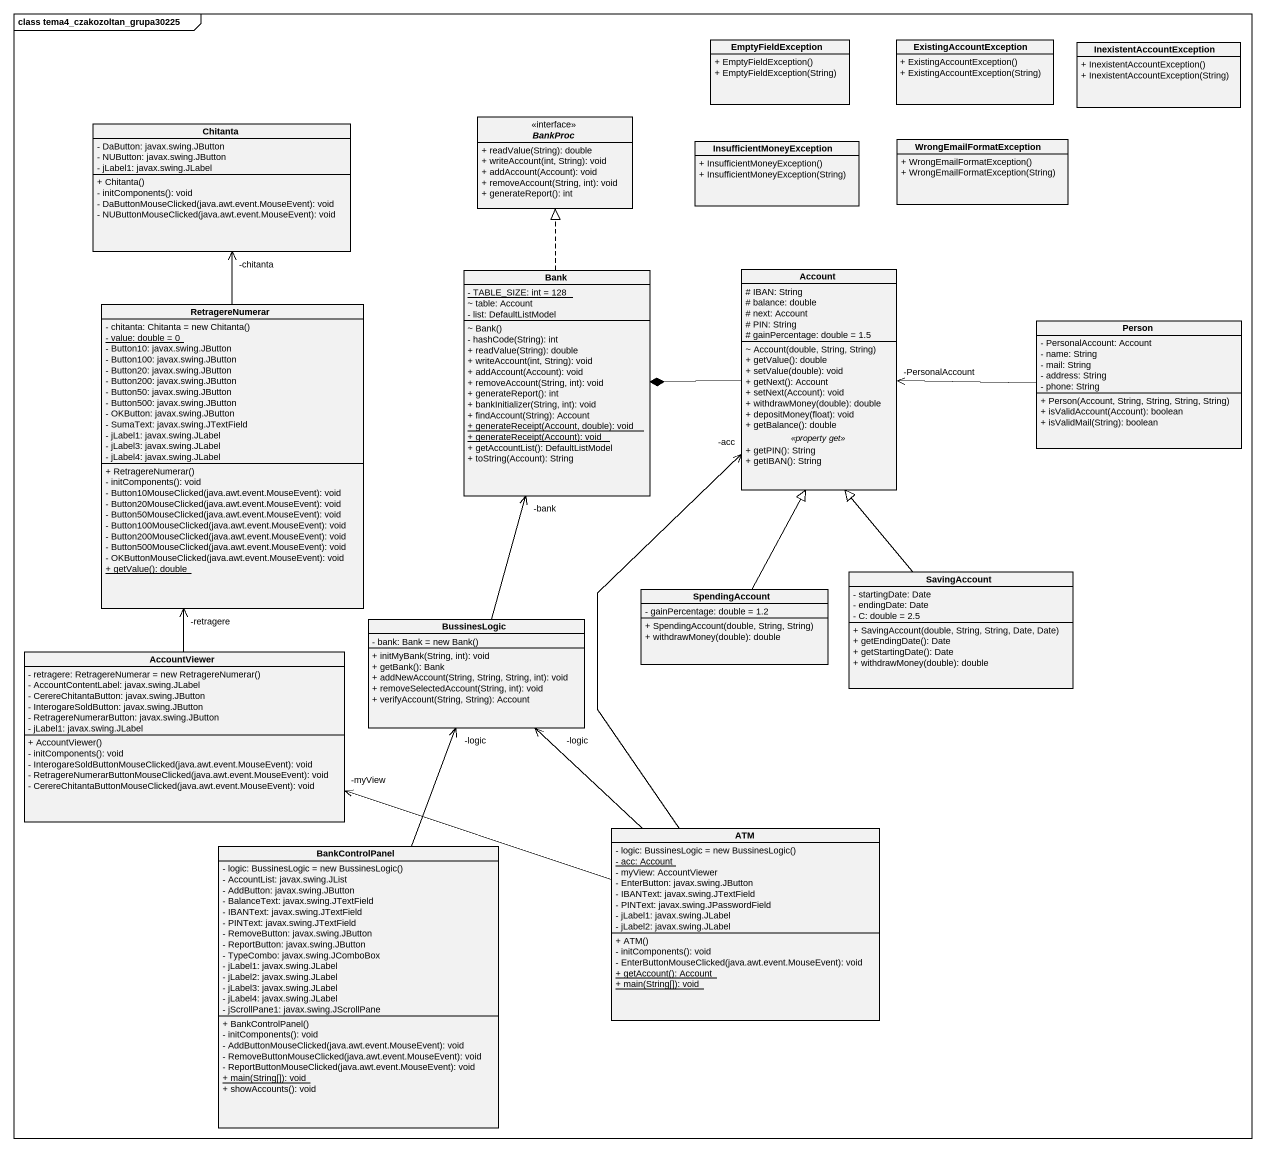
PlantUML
@startuml
mainframe class tema4_czakozoltan_grupa30225
hide circle
hide empty members
skinparam classAttributeIconSize 0
class EmptyFieldException {
  + EmptyFieldException()
  + EmptyFieldException(String)
}
class ExistingAccountException {
  + ExistingAccountException()
  + ExistingAccountException(String)
}
class InexistentAccountException {
  + InexistentAccountException()
  + InexistentAccountException(String)
}
interface BankProc <<interface>> {
  + readValue(String): double
  + writeAccount(int, String): void
  + addAccount(Account): void
  + removeAccount(String, int): void
  + generateReport(): int
}
class Chitanta {
  - DaButton: javax.swing.JButton
  - NUButton: javax.swing.JButton
  - jLabel1: javax.swing.JLabel
  + Chitanta()
  - initComponents(): void
  - DaButtonMouseClicked(java.awt.event.MouseEvent): void
  - NUButtonMouseClicked(java.awt.event.MouseEvent): void
}
class InsufficientMoneyException {
  + InsufficientMoneyException()
  + InsufficientMoneyException(String)
}
class WrongEmailFormatException {
  + WrongEmailFormatException()
  + WrongEmailFormatException(String)
}
class Bank {
  {static} - TABLE_SIZE: int = 128
  ~ table: Account
  - list: DefaultListModel
  ~ Bank()
  - hashCode(String): int
  + readValue(String): double
  + writeAccount(int, String): void
  + addAccount(Account): void
  + removeAccount(String, int): void
  + generateReport(): int
  + bankInitializer(String, int): void
  + findAccount(String): Account
  {static} + generateReceipt(Account, double): void
  {static} + generateReceipt(Account): void
  + getAccountList(): DefaultListModel
  + toString(Account): String
}
class Account {
  # IBAN: String
  # balance: double
  # next: Account
  # PIN: String
  # gainPercentage: double = 1.5
  --
  ~ Account(double, String, String)
  + getValue(): double
  + setValue(double): void
  + getNext(): Account
  + setNext(Account): void
  + withdrawMoney(double): double
  + depositMoney(float): void
  + getBalance(): double
  .. <<property get>> ..
  + getPIN(): String
  + getIBAN(): String
}
class RetragereNumerar {
  {field} - chitanta: Chitanta = new Chitanta()
  {static} - value: double = 0
  - Button10: javax.swing.JButton
  - Button100: javax.swing.JButton
  - Button20: javax.swing.JButton
  - Button200: javax.swing.JButton
  - Button50: javax.swing.JButton
  - Button500: javax.swing.JButton
  - OKButton: javax.swing.JButton
  - SumaText: javax.swing.JTextField
  - jLabel1: javax.swing.JLabel
  - jLabel3: javax.swing.JLabel
  - jLabel4: javax.swing.JLabel
  + RetragereNumerar()
  - initComponents(): void
  - Button10MouseClicked(java.awt.event.MouseEvent): void
  - Button20MouseClicked(java.awt.event.MouseEvent): void
  - Button50MouseClicked(java.awt.event.MouseEvent): void
  - Button100MouseClicked(java.awt.event.MouseEvent): void
  - Button200MouseClicked(java.awt.event.MouseEvent): void
  - Button500MouseClicked(java.awt.event.MouseEvent): void
  - OKButtonMouseClicked(java.awt.event.MouseEvent): void
  {static} + getValue(): double
}
class "Person" as Person_ {
  - PersonalAccount: Account
  - name: String
  - mail: String
  - address: String
  - phone: String
  + Person(Account, String, String, String, String)
  + isValidAccount(Account): boolean
  + isValidMail(String): boolean
}
class SavingAccount {
  - startingDate: Date
  - endingDate: Date
  - C: double = 2.5
  + SavingAccount(double, String, String, Date, Date)
  + getEndingDate(): Date
  + getStartingDate(): Date
  + withdrawMoney(double): double
}
class BussinesLogic {
  {field} - bank: Bank = new Bank()
  + initMyBank(String, int): void
  + getBank(): Bank
  + addNewAccount(String, String, String, int): void
  + removeSelectedAccount(String, int): void
  + verifyAccount(String, String): Account
}
class SpendingAccount {
  - gainPercentage: double = 1.2
  + SpendingAccount(double, String, String)
  + withdrawMoney(double): double
}
class AccountViewer {
  {field} - retragere: RetragereNumerar = new RetragereNumerar()
  - AccountContentLabel: javax.swing.JLabel
  - CerereChitantaButton: javax.swing.JButton
  - InterogareSoldButton: javax.swing.JButton
  - RetragereNumerarButton: javax.swing.JButton
  - jLabel1: javax.swing.JLabel
  + AccountViewer()
  - initComponents(): void
  - InterogareSoldButtonMouseClicked(java.awt.event.MouseEvent): void
  - RetragereNumerarButtonMouseClicked(java.awt.event.MouseEvent): void
  - CerereChitantaButtonMouseClicked(java.awt.event.MouseEvent): void
}
class BankControlPanel {
  {field} - logic: BussinesLogic = new BussinesLogic()
  - AccountList: javax.swing.JList
  - AddButton: javax.swing.JButton
  - BalanceText: javax.swing.JTextField
  - IBANText: javax.swing.JTextField
  - PINText: javax.swing.JTextField
  - RemoveButton: javax.swing.JButton
  - ReportButton: javax.swing.JButton
  - TypeCombo: javax.swing.JComboBox
  - jLabel1: javax.swing.JLabel
  - jLabel2: javax.swing.JLabel
  - jLabel3: javax.swing.JLabel
  - jLabel4: javax.swing.JLabel
  - jScrollPane1: javax.swing.JScrollPane
  + BankControlPanel()
  - initComponents(): void
  - AddButtonMouseClicked(java.awt.event.MouseEvent): void
  - RemoveButtonMouseClicked(java.awt.event.MouseEvent): void
  - ReportButtonMouseClicked(java.awt.event.MouseEvent): void
  {static} + main(String[]): void
  + showAccounts(): void
}
class ATM {
  {field} - logic: BussinesLogic = new BussinesLogic()
  {static} - acc: Account
  - myView: AccountViewer
  - EnterButton: javax.swing.JButton
  - IBANText: javax.swing.JTextField
  - PINText: javax.swing.JPasswordField
  - jLabel1: javax.swing.JLabel
  - jLabel2: javax.swing.JLabel
  + ATM()
  - initComponents(): void
  - EnterButtonMouseClicked(java.awt.event.MouseEvent): void
  {static} + getAccount(): Account
  {static} + main(String[]): void
}
Bank .up.|> BankProc
Account -left-* Bank
RetragereNumerar -up-> "-chitanta" Chitanta
Person_ -left-> "-PersonalAccount" Account
SavingAccount -up-|> Account
BussinesLogic -up-> "-bank" Bank
SpendingAccount -up-|> Account
AccountViewer -up-> "-retragere" RetragereNumerar
BankControlPanel -up-> "-logic" BussinesLogic
ATM -up-> "-acc" Account
ATM -up-> "-logic" BussinesLogic
ATM -left-> "-myView" AccountViewer
@enduml
